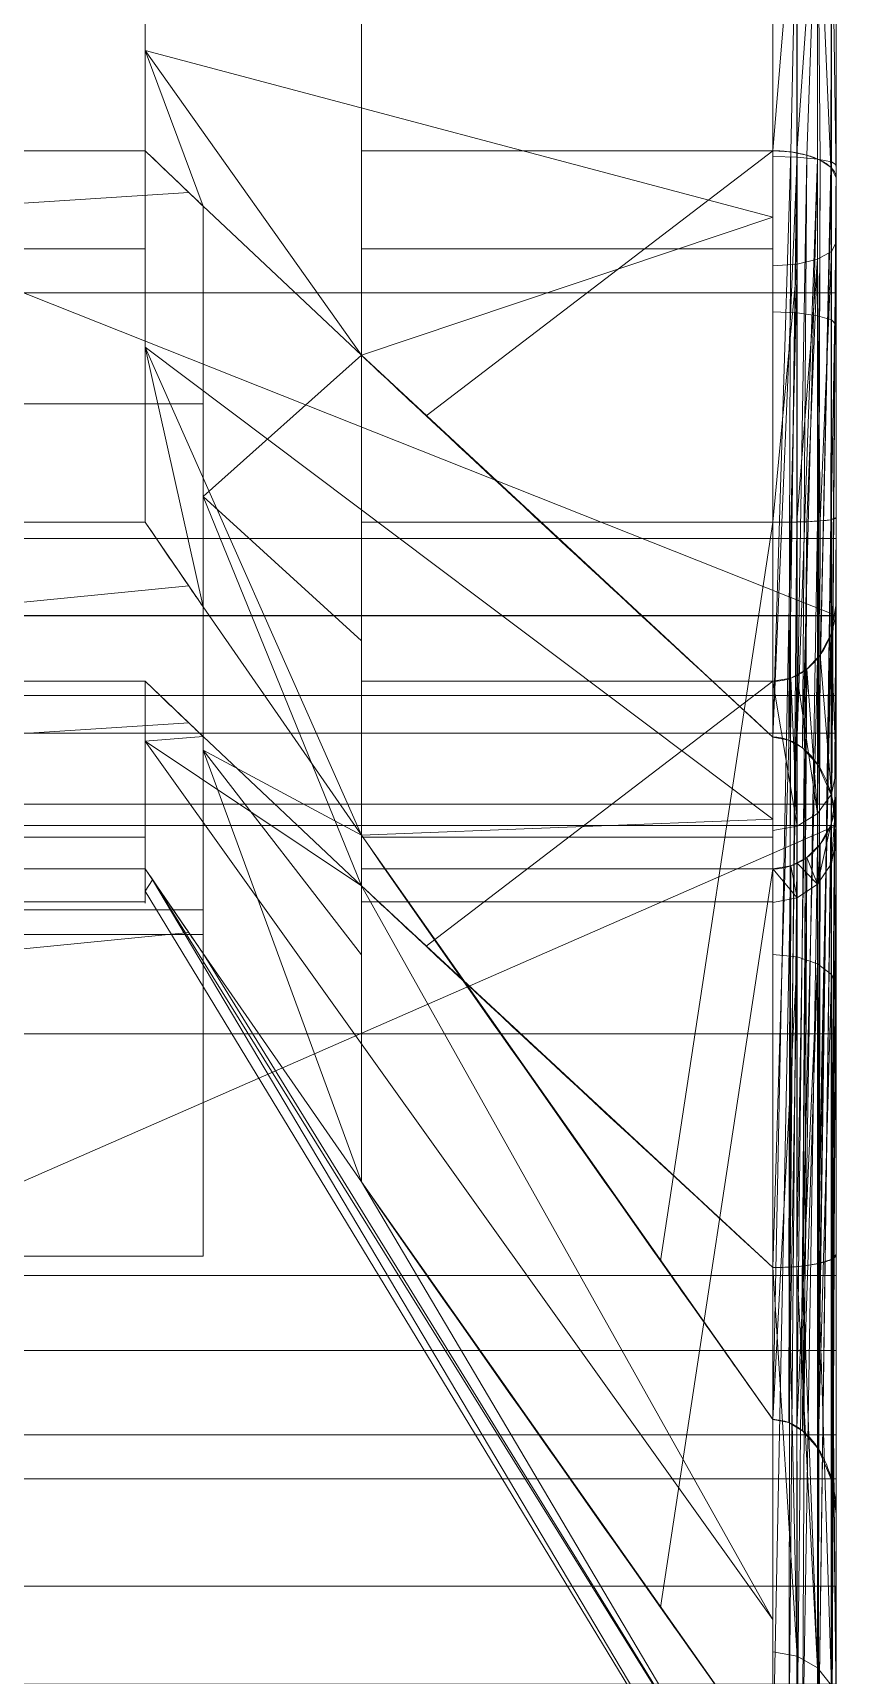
# Model space of a CAD drawing. Header units: millimetres. Extents: x -7.6 to 23.6, y 0 to 40.
# Drawn here: x 22.281 to 23.55, y 5.182 to 7.774 of the extents above; entities that cross this region are included whole.
import ezdxf

# ---------------------------------------------------------------- set-up
doc = ezdxf.new("R2010")
doc.units = ezdxf.units.MM
doc.layers.add('1', color=7, linetype='CONTINUOUS', true_color=0xffffff)

msp = doc.modelspace()

# ---------------------------------------------------------------- linework, layer by layer
at = {"layer": '1', "color": 7, "linetype": 'CONTINUOUS', "lineweight": 13}
for p, q in [((22.4586, 7.5873, -0.4459), (17.35, 7.5873, -0.4459)), ((22.8, 7.5873, -0.4459), (22.8, 7.2647, -0.9397)), ((22.8, 7.5873, -0.4459), (23.45, 7.5873, -0.4459)), ((23.45, 7.5873, -0.4459), (23.45, 6.6622, -1.8619)), ((23.55, 6.5157, -1.9032), (23.55, 7.5442, -0.3291)), ((22.55, 7.1878, -1.0573), (22.55, 7.5001, -0.5793)), ((22.55, 7.1878, -1.0573), (17.35, 7.1878, -1.0573)), ((22.55, 6.3507, -0.5103), (22.55, 7.1878, -1.0573)), ((22.4586, 7.0011, 2.3499), (17.35, 7.0011, 2.3499)), ((22.8, 6.5072, 2.6725), (22.8, 7.0011, 2.3499)), ((22.8, 7.0011, 2.3499), (23.45, 7.0011, 2.3499)), ((23.45, 5.5851, 3.275), (23.45, 7.0011, 2.3499)), ((23.55, 7.0085, 2.2256), (23.55, 5.4343, 3.254)), ((23.55, 6.8744, 0.1085), (23.55, 5.846, -1.4657)), ((22.55, 6.8676, 2.4371), (22.55, 6.3897, 2.7493)), ((22.4586, 6.7501, 0.1011), (17.35, 6.7501, 0.1011)), ((22.8, 6.4275, -0.3928), (22.8, 6.7501, 0.1011)), ((22.8, 6.7501, 0.1011), (23.45, 6.7501, 0.1011)), ((23.45, 5.825, -1.3149), (23.45, 6.7501, 0.1011)), ((22.55, 6.6629, -0.0324), (22.55, 6.3507, -0.5103)), ((23.55, 4.9968, 2.5843), (23.55, 6.5709, 1.5558)), ((22.4586, 6.4541, 1.5127), (17.35, 6.4541, 1.5127)), ((22.8, 6.4541, 1.5127), (22.8, 5.9603, 1.8353)), ((22.8, 6.4541, 1.5127), (23.45, 6.4541, 1.5127)), ((23.45, 6.4541, 1.5127), (23.45, 5.0381, 2.4378)), ((22.55, 6.3897, 2.7493), (17.35, 6.3897, 2.7493)), ((22.55, 6.3897, 2.7493), (22.55, 5.8428, 1.9121)), ((22.55, 6.3507, -0.5103), (17.35, 6.3507, -0.5103)), ((22.55, 5.8428, 1.9121), (22.55, 6.3207, 1.5999)), ((22.55, 5.8428, 1.9121), (17.35, 5.8428, 1.9121))]:
    msp.add_line(p, q, dxfattribs=at)
at = {"layer": '1', "color": 18, "linetype": 'CONTINUOUS', "lineweight": 13}
for p, q in [((20.451, 6.8534, -4.993), (23.55, 6.8534, -4.993)), ((23.55, 6.8534, -4.993), (23.55, 6.6684, -5.9758)), ((20.451, 6.7276, 7.168), (23.55, 6.7276, 7.168)), ((23.55, 6.7276, 7.168), (23.55, 6.5224, 8.1468)), ((20.451, 6.6684, -5.9758), (23.55, 6.6684, -5.9758)), ((20.451, 6.5224, 8.1468), (23.55, 6.5224, 8.1468)), ((20.451, 5.6941, -4.6552), (23.55, 5.6941, -4.6552)), ((23.55, 5.3222, -5.5835), (23.55, 5.6941, -4.6552)), ((20.451, 5.5609, 6.8001), (23.55, 5.5609, 6.8001)), ((23.55, 5.1676, 7.7195), (23.55, 5.5609, 6.8001)), ((20.451, 5.3222, -5.5835), (23.55, 5.3222, -5.5835))]:
    msp.add_line(p, q, dxfattribs=at)
at = {"layer": '1', "color": 7, "linetype": 'CONTINUOUS', "lineweight": 13, "extrusion": (1, 0, 0)}
msp.add_circle((8, 1.1, 23.55), 4, dxfattribs=at)
at = {"layer": '1', "color": 18, "linetype": 'CONTINUOUS', "lineweight": 13, "extrusion": (-1, 0, 0)}
msp.add_circle((-8, 1.1, -23.55), 4, dxfattribs=at)
at = {"layer": '1', "color": 7, "linetype": 'CONTINUOUS', "lineweight": 13, "extrusion": (-1, 0, 0)}
for centre, radius, start, end in [((-8, 1.1, -23.55), 3.35, 220.0153, 296.3), ((-8, 1.1, -23.45), 3.25, 222.0075, 294.3077), ((-8, 1.1, -23.55), 3.35, 40.0153, 116.3), ((-8, 1.1, -23.45), 3.25, 42.0075, 114.3077), ((-8, 1.1, -22.4586), 1.6, 231.3676, 284.9477), ((-8, 1.1, -22.8), 1.6, 231.3676, 284.9477), ((-8, 1.1, -23.45), 1.6, 231.3676, 284.9477), ((-8, 1.1, -22.4586), 1.6, 51.3676, 104.9477), ((-8, 1.1, -22.8), 1.6, 51.3676, 104.9477), ((-8, 1.1, -23.45), 1.6, 51.3676, 104.9477), ((-8, 1.1, -22.4586), 1.6, 321.3676, 14.9477), ((-8, 1.1, -22.8), 1.6, 321.3676, 14.9477), ((-8, 1.1, -23.45), 1.6, 321.3676, 14.9477), ((-8, 1.1, -23.55), 3.35, 310.0153, 26.3), ((-8, 1.1, -23.45), 3.25, 312.0075, 24.3077)]:
    msp.add_arc(centre, radius, start, end, dxfattribs=at)
at = {"layer": '1', "color": 7, "linetype": 'CONTINUOUS', "lineweight": 13, "extrusion": (1, 0, 0)}
for centre, radius, start, end in [((8, 1.1, 23.55), 1.5, 252.3084, 311.3764), ((8, 1.1, 23.55), 1.5, 72.3084, 131.3764), ((8, 1.1, 22.55), 1.7521, 220.2618, 253.423), ((8, 1.1, 22.8), 2.1682, 223.5097, 250.175), ((8, 1.1, 23.55), 1.5, 162.3084, 221.3764), ((8, 1.1, 22.55), 1.7521, 130.2618, 163.423), ((8, 1.1, 22.8), 2.1682, 133.5097, 160.175)]:
    msp.add_arc(centre, radius, start, end, dxfattribs=at)
at = {"layer": '1', "color": 18, "linetype": 'CONTINUOUS', "lineweight": 13, "extrusion": (1, 0, 0)}
for start, end in [(259.34238, 270.66595), (101.84238, 113.16595), (236.84238, 248.16595)]:
    msp.add_arc((8, 1.1, 23.55), 7.2, start, end, dxfattribs=at)
at = {"layer": '1', "color": 18, "linetype": 'CONTINUOUS', "lineweight": 13, "extrusion": (-1, 0, 0)}
for start, end in [(78.15762, 89.33405), (280.65762, 291.83405), (55.65762, 66.83405)]:
    msp.add_arc((-8, 1.1, -23.55), 6.2, start, end, dxfattribs=at)
at = {"layer": '1', "color": 7, "linetype": 'CONTINUOUS', "lineweight": 13, "extrusion": (3.93326e-12, -0.837169, 0.546944)}
msp.add_open_spline([(22.4586, 7.5873, -0.4459), (22.4814, 7.5654, -0.4793), (22.5043, 7.5436, -0.5128), (22.5348, 7.5145, -0.5572), (22.5424, 7.5073, -0.5683), (22.55, 7.5001, -0.5793)], degree=3, knots=[0, 0, 0, 0, 0.751542, 0.751542, 1, 1, 1, 1], dxfattribs=at)
at = {"layer": '1', "color": 7, "linetype": 'CONTINUOUS', "lineweight": 13}
for points, knots in [([(23.55, 7.5442, -0.3291), (23.55, 7.5444, -0.3297), (23.55, 7.5446, -0.3303), (23.55, 7.5455, -0.3328), (23.5499, 7.5461, -0.3346), (23.5491, 7.5517, -0.3501), (23.5463, 7.5566, -0.3638), (23.5374, 7.5653, -0.3874), (23.5318, 7.5691, -0.3977), (23.5188, 7.5755, -0.4148), (23.5117, 7.5782, -0.4219), (23.4961, 7.5826, -0.4334), (23.4875, 7.5843, -0.438), (23.4694, 7.5867, -0.4442), (23.4596, 7.5873, -0.4459), (23.45, 7.5873, -0.4459)], [0, 0, 0, 0, 0.011576, 0.011576, 0.044223, 0.044223, 0.291445, 0.291445, 0.497622, 0.497622, 0.672053, 0.672053, 0.835615, 0.835615, 1, 1, 1, 1]), ([(23.45, 7.0011, 2.3499), (23.4596, 7.0011, 2.3499), (23.4694, 7.0012, 2.3481), (23.4875, 7.0015, 2.3415), (23.4961, 7.0017, 2.3366), (23.5117, 7.0024, 2.3243), (23.5188, 7.0028, 2.3166), (23.5318, 7.0038, 2.2985), (23.5374, 7.0044, 2.2874), (23.5463, 7.006, 2.2624), (23.5491, 7.0069, 2.2479), (23.5499, 7.0081, 2.2315), (23.55, 7.0082, 2.2295), (23.55, 7.0084, 2.2269), (23.55, 7.0084, 2.2263), (23.55, 7.0085, 2.2256)], [0, 0, 0, 0, 0.164385, 0.164385, 0.327947, 0.327947, 0.502378, 0.502378, 0.708555, 0.708555, 0.955777, 0.955777, 0.988424, 0.988424, 1, 1, 1, 1]), ([(23.55, 6.8744, 0.1085), (23.55, 6.8737, 0.1084), (23.55, 6.8731, 0.1084), (23.55, 6.8705, 0.1082), (23.5499, 6.8685, 0.1081), (23.5491, 6.8521, 0.1069), (23.5463, 6.8376, 0.106), (23.5374, 6.8126, 0.1044), (23.5318, 6.8015, 0.1038), (23.5188, 6.7834, 0.1028), (23.5117, 6.7757, 0.1024), (23.4961, 6.7634, 0.1017), (23.4875, 6.7585, 0.1015), (23.4694, 6.7519, 0.1012), (23.4596, 6.7501, 0.1011), (23.45, 6.7501, 0.1011)], [0, 0, 0, 0, 0.011576, 0.011576, 0.044223, 0.044223, 0.291445, 0.291445, 0.497622, 0.497622, 0.672053, 0.672053, 0.835615, 0.835615, 1, 1, 1, 1]), ([(23.45, 6.6622, -1.8619), (23.4585, 6.6622, -1.8619), (23.4671, 6.6605, -1.8624), (23.4828, 6.6545, -1.8641), (23.4902, 6.6502, -1.8654), (23.5065, 6.6375, -1.869), (23.5148, 6.628, -1.8718), (23.5316, 6.6027, -1.879), (23.5387, 6.5855, -1.8839), (23.5477, 6.5516, -1.8934), (23.5498, 6.5346, -1.8981), (23.55, 6.517, -1.9029), (23.55, 6.5164, -1.9031), (23.55, 6.5157, -1.9032)], [0, 0, 0, 0, 0.127662, 0.127662, 0.253991, 0.253991, 0.443168, 0.443168, 0.725868, 0.725868, 0.989928, 0.989928, 1, 1, 1, 1]), ([(23.55, 6.5709, 1.5558), (23.55, 6.5703, 1.5556), (23.55, 6.5697, 1.5554), (23.55, 6.5672, 1.5545), (23.5499, 6.5654, 1.5539), (23.5491, 6.5499, 1.5483), (23.5463, 6.5362, 1.5434), (23.5374, 6.5126, 1.5347), (23.5318, 6.5023, 1.5309), (23.5188, 6.4852, 1.5245), (23.5117, 6.4781, 1.5218), (23.4961, 6.4666, 1.5174), (23.4875, 6.462, 1.5157), (23.4694, 6.4558, 1.5133), (23.4596, 6.4541, 1.5127), (23.45, 6.4541, 1.5127)], [0, 0, 0, 0, 0.011576, 0.011576, 0.044223, 0.044223, 0.291445, 0.291445, 0.497622, 0.497622, 0.672053, 0.672053, 0.835615, 0.835615, 1, 1, 1, 1]), ([(23.45, 5.825, -1.3149), (23.4585, 5.825, -1.3149), (23.4671, 5.8252, -1.3167), (23.4828, 5.826, -1.3228), (23.4902, 5.8266, -1.3273), (23.5065, 5.8284, -1.3404), (23.5148, 5.8297, -1.3502), (23.5316, 5.8332, -1.3763), (23.5387, 5.8357, -1.394), (23.5477, 5.8406, -1.4288), (23.5498, 5.8431, -1.4463), (23.55, 5.8458, -1.4644), (23.55, 5.8459, -1.465), (23.55, 5.846, -1.4657)], [0, 0, 0, 0, 0.127662, 0.127662, 0.253991, 0.253991, 0.443168, 0.443168, 0.725868, 0.725868, 0.989928, 0.989928, 1, 1, 1, 1]), ([(23.45, 5.5851, 3.275), (23.4585, 5.5851, 3.275), (23.4671, 5.5833, 3.2748), (23.4828, 5.5772, 3.274), (23.4902, 5.5727, 3.2734), (23.5065, 5.5596, 3.2716), (23.5148, 5.5498, 3.2703), (23.5316, 5.5237, 3.2668), (23.5387, 5.506, 3.2643), (23.5477, 5.4712, 3.2594), (23.5498, 5.4537, 3.2569), (23.55, 5.4356, 3.2542), (23.55, 5.435, 3.2541), (23.55, 5.4343, 3.254)], [0, 0, 0, 0, 0.127662, 0.127662, 0.253991, 0.253991, 0.443168, 0.443168, 0.725868, 0.725868, 0.989928, 0.989928, 1, 1, 1, 1])]:
    msp.add_open_spline(points, degree=3, knots=knots, dxfattribs=at)
at = {"layer": '1', "color": 7, "linetype": 'CONTINUOUS', "lineweight": 13, "extrusion": (-2.95504e-14, -0.837169, 0.546944)}
msp.add_open_spline([(23.45, 6.6622, -1.8619), (23.2668, 6.8309, -1.6036), (23.084, 6.9998, -1.345), (22.8682, 7.2009, -1.0372), (22.8341, 7.2328, -0.9885), (22.8, 7.2647, -0.9397)], degree=3, knots=[0, 0, 0, 0, 0.841696, 0.841696, 1, 1, 1, 1], dxfattribs=at)
at = {"layer": '1', "color": 7, "linetype": 'CONTINUOUS', "lineweight": 13, "extrusion": (-4.01984e-12, 0.546944, 0.837169)}
msp.add_open_spline([(22.55, 6.8676, 2.4371), (22.5424, 6.8787, 2.4298), (22.5348, 6.8897, 2.4226), (22.5043, 6.9342, 2.3936), (22.4814, 6.9676, 2.3717), (22.4586, 7.0011, 2.3499)], degree=3, knots=[0, 0, 0, 0, 0.248544, 0.248544, 1, 1, 1, 1], dxfattribs=at)
at = {"layer": '1', "color": 7, "linetype": 'CONTINUOUS', "lineweight": 13, "extrusion": (5.27316e-12, -0.837169, 0.546944)}
msp.add_open_spline([(22.55, 6.6629, -0.0324), (22.5424, 6.6702, -0.0213), (22.5348, 6.6774, -0.0103), (22.5043, 6.7064, 0.0342), (22.4814, 6.7283, 0.0676), (22.4586, 6.7501, 0.1011)], degree=3, knots=[0, 0, 0, 0, 0.248458, 0.248458, 1, 1, 1, 1], dxfattribs=at)
at = {"layer": '1', "color": 7, "linetype": 'CONTINUOUS', "lineweight": 13, "extrusion": (3.467e-13, 0.546944, 0.837169)}
msp.add_open_spline([(22.8, 6.5072, 2.6725), (22.9567, 6.2828, 2.8191), (23.1145, 6.059, 2.9654), (23.3317, 5.7519, 3.166), (23.3909, 5.6685, 3.2205), (23.45, 5.5851, 3.275)], degree=3, knots=[0, 0, 0, 0, 0.728238, 0.728238, 1, 1, 1, 1], dxfattribs=at)
at = {"layer": '1', "color": 7, "linetype": 'CONTINUOUS', "lineweight": 13, "extrusion": (1.2535e-12, 0.546944, 0.837169)}
msp.add_open_spline([(22.4586, 6.4541, 1.5127), (22.4814, 6.4207, 1.5346), (22.5043, 6.3872, 1.5564), (22.5348, 6.3428, 1.5855), (22.5424, 6.3317, 1.5927), (22.55, 6.3207, 1.5999)], degree=3, knots=[0, 0, 0, 0, 0.751456, 0.751456, 1, 1, 1, 1], dxfattribs=at)
at = {"layer": '1', "color": 7, "linetype": 'CONTINUOUS', "lineweight": 13, "extrusion": (-2.95504e-13, -0.837169, 0.546944)}
msp.add_open_spline([(22.8, 6.4275, -0.3928), (22.8341, 6.3956, -0.4415), (22.8682, 6.3638, -0.4903), (23.084, 6.1627, -0.7981), (23.2668, 5.9938, -1.0566), (23.45, 5.825, -1.3149)], degree=3, knots=[0, 0, 0, 0, 0.158304, 0.158304, 1, 1, 1, 1], dxfattribs=at)
at = {"layer": '1', "color": 7, "linetype": 'CONTINUOUS', "lineweight": 13, "extrusion": (-3.467e-13, 0.546944, 0.837169)}
msp.add_open_spline([(23.45, 5.0381, 2.4378), (23.3909, 5.1215, 2.3833), (23.3317, 5.205, 2.3288), (23.1145, 5.5121, 2.1282), (22.9567, 5.7359, 1.9819), (22.8, 5.9603, 1.8353)], degree=3, knots=[0, 0, 0, 0, 0.271762, 0.271762, 1, 1, 1, 1], dxfattribs=at)
at = {"layer": '1', "color": 18, "linetype": 'CONTINUOUS', "lineweight": 13}
for points in [[(23.55, 8.6366, 5.049), (23.55, 13.1192, 4.5976), (23.55, 2.85, 6.1317)], [(23.55, 12.3328, 5.5347), (23.55, 11.3911, 6.2904), (23.55, 2.85, 6.1317), (23.55, 13.1192, 4.5976)], [(23.55, 11.3911, 6.2904), (23.55, 10.3059, 6.8552), (23.55, 9.1466, 7.193), (23.55, 4.5024, 6.2192)], [(23.55, 4.5024, 6.2192), (23.55, 2.85, 6.1317), (23.55, 11.3911, 6.2904)], [(23.55, 7.9279, 7.2996), (23.55, 6.7276, 7.168), (23.55, 4.5024, 6.2192), (23.55, 9.1466, 7.193)], [(22.05, 8.6366, 5.049), (23.55, 8.6366, 5.049), (23.55, 6.9754, 4.9665), (22.05, 6.9754, 4.9665)], [(23.55, 2.85, 6.1317), (23.55, 3.5653, 5.4328), (23.55, 8.6366, 5.049)], [(23.55, 6.9754, 4.9665), (23.55, 8.6366, 5.049), (23.55, 3.5653, 5.4328)], [(22.05, 6.5563, -2.6304), (23.55, 6.5563, -2.6304), (23.55, 8.1984, -2.8951), (22.05, 8.1984, -2.8951)], [(23.55, 2.8808, -2.3976), (23.55, 8.1984, -2.8951), (23.55, 6.5563, -2.6304)], [(23.55, 5.6941, -4.6552), (23.55, 6.8534, -4.993), (23.55, 8.1984, -2.8951), (23.55, 4.6089, -4.0904)], [(23.55, 3.6672, -3.3347), (23.55, 4.6089, -4.0904), (23.55, 8.1984, -2.8951), (23.55, 2.8808, -2.3976)], [(23.55, 8.0721, -5.0996), (23.55, 8.1984, -2.8951), (23.55, 6.8534, -4.993)], [(23.55, 6.8541, -6.0082), (20.45, 6.8541, -6.0082), (20.45, 8.0837, -6.0995), (20.451, 8.0837, -6.0995)], [(20.451, 8.0837, -6.0995), (23.55, 8.0837, -6.0995), (23.55, 6.8541, -6.0082)], [(23.55, 6.8534, -4.993), (23.55, 6.6684, -5.9758), (23.55, 8.0837, -6.0995), (23.55, 8.0721, -5.0996)], [(20.451, 6.7276, 7.168), (23.55, 6.7276, 7.168), (23.55, 7.9279, 7.2996), (20.451, 7.9279, 7.2996)], [(22.05, 6.9754, 4.9665), (23.55, 6.9754, 4.9665), (23.55, 5.4913, 4.2155), (22.05, 5.4913, 4.2155)], [(23.55, 5.4913, 4.2155), (23.55, 6.9754, 4.9665), (23.55, 3.5653, 5.4328)], [(20.45, 6.8541, -6.0082), (23.55, 6.8541, -6.0082), (23.55, 6.6684, -5.9758), (20.451, 6.6684, -5.9758)], [(20.451, 6.6684, -5.9758), (23.55, 6.6684, -5.9758), (23.55, 6.8534, -4.993), (20.451, 6.8534, -4.993)], [(20.451, 6.8534, -4.993), (23.55, 6.8534, -4.993), (23.55, 5.6941, -4.6552), (20.451, 5.6941, -4.6552)], [(20.451, 6.5224, 8.1468), (23.55, 6.5224, 8.1468), (23.55, 6.7276, 7.168), (20.451, 6.7276, 7.168)], [(23.55, 6.7276, 7.168), (23.55, 6.5224, 8.1468), (23.55, 5.1676, 7.7195), (23.55, 5.5609, 6.8001)], [(23.55, 5.5609, 6.8001), (23.55, 4.5024, 6.2192), (23.55, 6.7276, 7.168)], [(22.05, 5.1638, -1.7206), (23.55, 5.1638, -1.7206), (23.55, 6.5563, -2.6304), (22.05, 6.5563, -2.6304)], [(23.55, 1.932, -0.1724), (23.55, 6.5563, -2.6304), (23.55, 5.1638, -1.7206)], [(23.55, 6.5563, -2.6304), (23.55, 1.932, -0.1724), (23.55, 2.2999, -1.3391), (23.55, 2.8808, -2.3976)], [(23.55, 6.5224, 8.1468), (20.451, 6.5224, 8.1468), (20.45, 5.1676, 7.7195), (20.451, 5.1676, 7.7195)], [(20.451, 5.1676, 7.7195), (23.55, 5.1676, 7.7195), (23.55, 6.5224, 8.1468)], [(20.451, 5.6941, -4.6552), (23.55, 5.6941, -4.6552), (23.55, 5.3222, -5.5835), (20.451, 5.3222, -5.5835)], [(23.55, 4.6089, -4.0904), (23.55, 4.062, -4.9276), (23.55, 5.3222, -5.5835), (23.55, 5.6941, -4.6552)], [(20.451, 5.5609, 6.8001), (23.55, 5.5609, 6.8001), (23.55, 5.1676, 7.7195), (20.451, 5.1676, 7.7195)], [(20.451, 4.5024, 6.2192), (23.55, 4.5024, 6.2192), (23.55, 5.5609, 6.8001), (20.451, 5.5609, 6.8001)], [(22.05, 5.4913, 4.2155), (23.55, 5.4913, 4.2155), (23.55, 4.441, 2.9258), (22.05, 4.441, 2.9258)], [(23.55, 3.5653, 5.4328), (23.55, 2.8096, 4.4911), (23.55, 4.441, 2.9258), (23.55, 5.4913, 4.2155)], [(23.55, 4.062, -4.9276), (20.45, 5.3222, -5.5835), (20.451, 5.3222, -5.5835)], [(23.55, 4.062, -4.9276), (20.451, 4.062, -4.9276), (20.45, 4.062, -4.9276), (20.45, 5.3222, -5.5835)], [(20.451, 5.3222, -5.5835), (23.55, 5.3222, -5.5835), (23.55, 4.062, -4.9276)]]:
    msp.add_3dface(points, dxfattribs=at)
at = {"layer": '1', "color": 7, "linetype": 'CONTINUOUS', "lineweight": 13}
for points in [[(23.55, 6.8744, 0.1085), (23.55, 7.5442, -0.3291), (23.55, 9.4291, 0.6442), (23.55, 9.4991, 1.1523)], [(23.55, 9.4991, 1.1523), (23.55, 9.3938, 1.6543), (23.55, 6.8744, 0.1085)], [(23.55, 9.4291, 0.6442), (23.55, 7.5442, -0.3291), (23.55, 8.0523, -0.3991)], [(23.55, 9.3938, 1.6543), (23.55, 9.1256, 2.0915), (23.55, 7.0085, 2.2256), (23.55, 6.8744, 0.1085)], [(22.8, 9.1859, 2.9152), (22.8, 8.9989, -0.1499), (22.8, 6.7501, 0.1011), (22.8, 6.504, 0.5325)], [(22.8, 8.4127, 2.6459), (22.8, 9.1859, 2.9152), (22.8, 6.4541, 1.5127)], [(22.8, 6.504, 0.5325), (22.8, 6.4021, 1.0187), (22.8, 6.4541, 1.5127), (22.8, 9.1859, 2.9152)], [(23.55, 9.1256, 2.0915), (23.55, 8.4558, 2.5291), (23.55, 7.9477, 2.5991), (23.55, 7.4457, 2.4938)], [(23.55, 7.4457, 2.4938), (23.55, 7.0085, 2.2256), (23.55, 9.1256, 2.0915)], [(23.55, 7.3634, -2.849), (22.05, 7.3634, -2.849), (22.05, 9.0246, -2.7665), (23.55, 9.0246, -2.7665)], [(23.55, 8.6875, -2.1787), (23.55, 7.5785, -2.2234), (23.55, 7.3634, -2.849), (23.55, 9.0246, -2.7665)], [(22.8, 6.7501, 0.1011), (22.8, 8.9989, -0.1499), (22.8, 8.5675, -0.396), (22.8, 8.0813, -0.4979)], [(22.4586, 8.4099, -0.4466), (22.4586, 7.7454, -0.4796), (23.45, 7.4828, -2.1086), (23.45, 8.8325, -2.0416)], [(23.5424, 8.6796, -2.1412), (23.5424, 7.5702, -2.1837), (23.55, 7.5652, -2.2217), (23.55, 8.6875, -2.1787)], [(23.45, 8.667, -2.0808), (23.45, 7.5782, -2.1225), (23.4883, 7.5772, -2.1301), (23.4883, 8.6685, -2.0883)], [(23.4883, 8.6685, -2.0883), (23.4883, 7.5772, -2.1301), (23.5207, 7.5744, -2.1515), (23.5207, 8.673, -2.1095)], [(23.5207, 8.673, -2.1095), (23.5207, 7.5744, -2.1515), (23.5424, 7.5702, -2.1837), (23.5424, 8.6796, -2.1412)], [(23.4883, 7.3315, 4.2883), (23.4883, 8.4228, 4.3301), (23.5207, 8.4256, 4.3515), (23.5207, 7.327, 4.3095)], [(23.5207, 7.327, 4.3095), (23.5207, 8.4256, 4.3515), (23.5424, 8.4298, 4.3837), (23.5424, 7.3204, 4.3412)], [(23.5424, 7.3204, 4.3412), (23.5424, 8.4298, 4.3837), (23.55, 8.4348, 4.4217), (23.55, 7.3125, 4.3787)], [(22.8, 7.4325, 2.596), (22.8, 7.9187, 2.6979), (22.8, 8.4127, 2.6459), (22.8, 6.4541, 1.5127)], [(23.45, 7.333, 4.2808), (23.45, 8.4218, 4.3225), (23.4883, 8.4228, 4.3301), (23.4883, 7.3315, 4.2883)], [(23.55, 7.3125, 4.3787), (23.55, 8.4215, 4.4234), (23.55, 7.8016, 5.0951)], [(17.35, 7.5873, -0.4459), (22.4586, 7.5873, -0.4459), (22.4586, 8.0813, -0.4979), (17.35, 8.0813, -0.4979)], [(22.8, 8.0813, -0.4979), (22.8, 7.5873, -0.4459), (22.8, 6.7501, 0.1011)], [(23.45, 7.5873, -0.4459), (22.8, 7.5873, -0.4459), (22.8, 8.0813, -0.4979), (23.45, 8.0813, -0.4979)], [(23.45, 7.5873, -0.4459), (23.45, 8.0525, -0.4991), (23.4883, 8.0522, -0.4915)], [(23.4883, 8.0522, -0.4915), (23.4785, 7.5855, -0.4411), (23.45, 7.5873, -0.4459)], [(23.4883, 8.0522, -0.4915), (23.4879, 7.5836, -0.4361), (23.4785, 7.5855, -0.4411)], [(23.4879, 7.5836, -0.4361), (23.4883, 8.0522, -0.4915), (23.5207, 8.0515, -0.4699)], [(23.5207, 8.0515, -0.4699), (23.5036, 7.5804, -0.4279), (23.4879, 7.5836, -0.4361)], [(23.5207, 8.0515, -0.4699), (23.5248, 7.5726, -0.4069), (23.5036, 7.5804, -0.4279)], [(23.5415, 7.5613, -0.3766), (23.5207, 8.0515, -0.4699), (23.5424, 8.0505, -0.4374)], [(23.5415, 7.5613, -0.3766), (23.5248, 7.5726, -0.4069), (23.5207, 8.0515, -0.4699)], [(23.5424, 8.0505, -0.4374), (23.542, 7.5604, -0.374), (23.5415, 7.5613, -0.3766)], [(23.55, 7.5448, -0.331), (23.542, 7.5604, -0.374), (23.5424, 8.0505, -0.4374)], [(23.55, 7.5448, -0.331), (23.5424, 8.0505, -0.4374), (23.55, 8.0492, -0.3992)], [(23.55, 8.0492, -0.3992), (23.55, 7.5442, -0.3291), (23.55, 7.5448, -0.331)], [(23.4883, 7.4085, 2.5785), (23.4883, 7.9478, 2.6915), (23.45, 7.9475, 2.6991), (23.45, 7.4057, 2.5855)], [(23.5207, 7.4166, 2.5583), (23.5207, 7.9485, 2.6699), (23.4883, 7.9478, 2.6915), (23.4883, 7.4085, 2.5785)], [(23.5424, 7.4286, 2.5282), (23.5424, 7.9495, 2.6374), (23.5207, 7.9485, 2.6699), (23.5207, 7.4166, 2.5583)], [(23.55, 7.4428, 2.4927), (23.55, 7.9508, 2.5992), (23.5424, 7.9495, 2.6374), (23.5424, 7.4286, 2.5282)], [(17.35, 7.9187, 2.6979), (22.4586, 7.9187, 2.6979), (22.4586, 7.4325, 2.596), (17.35, 7.4325, 2.596)], [(22.4586, 7.2775, 2.5276), (22.4586, 7.9207, 2.698), (23.45, 7.8388, 4.346), (23.45, 6.5325, 3.9998)], [(23.45, 7.9187, 2.6979), (22.8, 7.9187, 2.6979), (22.8, 7.4325, 2.596), (23.45, 7.4325, 2.596)], [(23.55, 7.8016, 5.0951), (22.05, 7.8016, 5.0951), (22.05, 6.1938, 4.669), (23.55, 6.1938, 4.669)], [(23.55, 7.8016, 5.0951), (23.55, 6.1938, 4.669), (23.55, 6.279, 3.9741), (23.55, 7.3125, 4.3787)], [(23.45, 7.4828, -2.1086), (22.4586, 7.7454, -0.4796), (22.8, 7.2647, -0.9397)], [(22.4586, 7.7454, -0.4796), (22.4586, 7.5873, -0.4459), (22.55, 7.5001, -0.5793)], [(22.55, 7.5001, -0.5793), (22.8, 7.2647, -0.9397), (22.4586, 7.7454, -0.4796)], [(22.5272, 7.5218, -0.5462), (22.4586, 7.5873, -0.4459), (17.35, 7.5873, -0.4459), (17.35, 7.1878, -1.0573)], [(22.8, 6.7501, 0.1011), (22.8, 7.5873, -0.4459), (22.8, 7.2647, -0.9397), (22.8, 6.8141, -0.7152)], [(22.9023, 7.1691, -1.086), (22.8, 7.2647, -0.9397), (22.8, 7.5873, -0.4459), (23.45, 7.5873, -0.4459)], [(23.45, 7.5873, -0.4459), (23.45, 6.6622, -1.8619), (22.9023, 7.1691, -1.086)], [(23.45, 6.6622, -1.8619), (23.45, 7.5873, -0.4459), (23.4785, 7.5855, -0.4411)], [(23.4785, 7.5855, -0.4411), (23.475, 6.6575, -1.8632), (23.45, 6.6622, -1.8619)], [(23.4883, 7.5772, -2.1301), (23.45, 7.5782, -2.1225), (23.45, 6.6622, -1.8619)], [(23.45, 6.6622, -1.8619), (23.475, 6.6575, -1.8632), (23.4883, 7.5772, -2.1301)], [(23.4785, 7.5855, -0.4411), (23.4879, 7.5836, -0.4361), (23.475, 6.6575, -1.8632)], [(23.4879, 7.5836, -0.4361), (23.488, 6.6501, -1.8654), (23.475, 6.6575, -1.8632)], [(23.475, 6.6575, -1.8632), (23.488, 6.6501, -1.8654), (23.4883, 7.5772, -2.1301)], [(23.488, 6.6501, -1.8654), (23.4879, 7.5836, -0.4361), (23.5036, 7.5804, -0.4279)], [(23.5036, 7.5804, -0.4279), (23.4967, 6.6451, -1.8668), (23.488, 6.6501, -1.8654)], [(23.5207, 7.5744, -2.1515), (23.4883, 7.5772, -2.1301), (23.488, 6.6501, -1.8654)], [(23.488, 6.6501, -1.8654), (23.4967, 6.6451, -1.8668), (23.5207, 7.5744, -2.1515)], [(23.5036, 7.5804, -0.4279), (23.5203, 7.5742, -0.4114), (23.4967, 6.6451, -1.8668)], [(23.4967, 6.6451, -1.8668), (23.5215, 6.6178, -1.8747), (23.5207, 7.5744, -2.1515)], [(23.5203, 7.5742, -0.4114), (23.5206, 6.6188, -1.8744), (23.4967, 6.6451, -1.8668)], [(23.5206, 6.6188, -1.8744), (23.5203, 7.5742, -0.4114), (23.5248, 7.5726, -0.4069)], [(23.5248, 7.5726, -0.4069), (23.5215, 6.6178, -1.8747), (23.5206, 6.6188, -1.8744)], [(23.5424, 7.5702, -2.1837), (23.5207, 7.5744, -2.1515), (23.5215, 6.6178, -1.8747)], [(23.5248, 7.5726, -0.4069), (23.5415, 7.5613, -0.3766), (23.5215, 6.6178, -1.8747)], [(23.5215, 6.6178, -1.8747), (23.542, 6.5712, -1.8879), (23.5424, 7.5702, -2.1837)], [(23.55, 7.5652, -2.2217), (23.5424, 7.5702, -2.1837), (23.542, 6.5712, -1.8879)], [(23.55, 5.8122, -2.2487), (23.55, 7.3634, -2.849), (23.55, 7.5785, -2.2234), (23.55, 6.5157, -1.9032)], [(23.5415, 7.5613, -0.3766), (23.542, 7.5604, -0.374), (23.5215, 6.6178, -1.8747)], [(23.542, 7.5604, -0.374), (23.542, 6.5711, -1.8879), (23.5215, 6.6178, -1.8747)], [(23.542, 6.5712, -1.8879), (23.5433, 6.568, -1.8888), (23.55, 7.5652, -2.2217)], [(23.542, 6.5711, -1.8879), (23.542, 7.5604, -0.374), (23.55, 7.5448, -0.331)], [(23.55, 7.5448, -0.331), (23.5433, 6.568, -1.8888), (23.542, 6.5711, -1.8879)], [(23.55, 7.5652, -2.2217), (23.5433, 6.568, -1.8888), (23.55, 6.5176, -1.9027)], [(23.55, 7.5448, -0.331), (23.55, 7.5442, -0.3291), (23.5433, 6.568, -1.8888)], [(23.55, 6.5176, -1.9027), (23.5433, 6.568, -1.8888), (23.55, 7.5442, -0.3291)], [(23.55, 6.5176, -1.9027), (23.55, 6.5157, -1.9032), (23.55, 7.5652, -2.2217)], [(23.55, 6.5157, -1.9032), (23.55, 7.5442, -0.3291), (23.55, 6.8744, 0.1085), (23.55, 5.846, -1.4657)], [(23.55, 7.5442, -0.3291), (23.55, 6.5157, -1.9032), (23.55, 6.5176, -1.9027)], [(17.35, 7.1878, -1.0573), (22.55, 7.1878, -1.0573), (22.55, 7.5001, -0.5793), (22.5272, 7.5218, -0.5462)], [(22.8, 7.2647, -0.9397), (22.55, 7.5001, -0.5793), (22.55, 7.0417, -0.3668)], [(22.55, 7.0417, -0.3668), (22.55, 7.5001, -0.5793), (22.55, 7.1878, -1.0573)], [(22.8, 7.2647, -0.9397), (23.45, 6.6622, -1.8619), (23.45, 7.4828, -2.1086)], [(23.55, 7.4428, 2.4927), (23.5424, 7.4286, 2.5282), (23.542, 7.0053, 2.2732)], [(23.542, 7.0053, 2.2732), (23.55, 7.0084, 2.2276), (23.55, 7.4428, 2.4927)], [(23.55, 7.0084, 2.2276), (23.55, 7.0085, 2.2256), (23.55, 7.4428, 2.4927)], [(17.35, 7.4325, 2.596), (22.4586, 7.4325, 2.596), (22.4586, 7.0011, 2.3499), (17.35, 7.0011, 2.3499)], [(22.8, 6.4541, 1.5127), (22.8, 7.0011, 2.3499), (22.8, 7.4325, 2.596)], [(23.45, 7.4325, 2.596), (22.8, 7.4325, 2.596), (22.8, 7.0011, 2.3499), (23.45, 7.0011, 2.3499)], [(23.5207, 7.4166, 2.5583), (23.4883, 7.4085, 2.5785), (23.4879, 7.0016, 2.3395)], [(23.4879, 7.0016, 2.3395), (23.5036, 7.002, 2.3306), (23.5207, 7.4166, 2.5583)], [(23.5036, 7.002, 2.3306), (23.5248, 7.0032, 2.3083), (23.5207, 7.4166, 2.5583)], [(23.5424, 7.4286, 2.5282), (23.5207, 7.4166, 2.5583), (23.5248, 7.0032, 2.3083)], [(23.5248, 7.0032, 2.3083), (23.5415, 7.0051, 2.276), (23.5424, 7.4286, 2.5282)], [(23.5415, 7.0051, 2.276), (23.542, 7.0053, 2.2732), (23.5424, 7.4286, 2.5282)], [(23.4883, 7.4085, 2.5785), (23.45, 7.4057, 2.5855), (23.45, 7.0011, 2.3499)], [(23.45, 7.0011, 2.3499), (23.4785, 7.0013, 2.3448), (23.4883, 7.4085, 2.5785)], [(23.4785, 7.0013, 2.3448), (23.4879, 7.0016, 2.3395), (23.4883, 7.4085, 2.5785)], [(23.55, 5.8122, -2.2487), (22.05, 5.8122, -2.2487), (22.05, 7.3634, -2.849), (23.55, 7.3634, -2.849)], [(23.45, 6.3192, 3.8816), (23.45, 7.333, 4.2808), (23.4883, 7.3315, 4.2883), (23.4883, 6.3153, 3.8881)], [(23.4883, 6.3153, 3.8881), (23.4883, 7.3315, 4.2883), (23.5207, 7.327, 4.3095), (23.5207, 6.3041, 3.9067)], [(23.5207, 6.3041, 3.9067), (23.5207, 7.327, 4.3095), (23.5424, 7.3204, 4.3412), (23.5424, 6.2873, 3.9345)], [(23.5424, 6.2873, 3.9345), (23.5424, 7.3204, 4.3412), (23.55, 7.3125, 4.3787), (23.55, 6.2675, 3.9672)], [(22.4586, 7.2775, 2.5276), (22.8, 6.5072, 2.6725), (22.55, 6.8676, 2.4371)], [(22.8, 6.5072, 2.6725), (22.4586, 7.2775, 2.5276), (23.45, 6.5325, 3.9998)], [(22.55, 6.8676, 2.4371), (22.4586, 7.0011, 2.3499), (22.4586, 7.2775, 2.5276)], [(22.55, 7.0417, -0.3668), (22.8, 6.8141, -0.7152), (22.8, 7.2647, -0.9397)], [(17.35, 6.3507, -0.5103), (22.55, 6.3507, -0.5103), (22.55, 7.1878, -1.0573), (17.35, 7.1878, -1.0573)], [(22.55, 7.1878, -1.0573), (22.55, 6.3507, -0.5103), (22.55, 6.6629, -0.0324), (22.55, 7.0417, -0.3668)], [(22.8, 6.4275, -0.3928), (22.8, 6.8141, -0.7152), (22.55, 7.0417, -0.3668)], [(22.55, 7.0417, -0.3668), (22.55, 6.6629, -0.0324), (22.8, 6.4275, -0.3928)], [(17.35, 6.3897, 2.7493), (17.35, 7.0011, 2.3499), (22.4586, 7.0011, 2.3499), (22.5272, 6.9008, 2.4154)], [(22.8, 6.1848, 2.2859), (22.8, 6.5072, 2.6725), (22.8, 7.0011, 2.3499), (22.8, 6.4541, 1.5127)], [(23.45, 7.0011, 2.3499), (22.8, 7.0011, 2.3499), (22.8, 6.5072, 2.6725), (23.2727, 5.8354, 3.1115)], [(23.2727, 5.8354, 3.1115), (23.45, 5.5851, 3.275), (23.45, 7.0011, 2.3499)], [(23.4785, 7.0013, 2.3448), (23.45, 7.0011, 2.3499), (23.45, 5.5851, 3.275)], [(23.45, 5.5851, 3.275), (23.475, 5.5802, 3.2744), (23.4785, 7.0013, 2.3448)], [(23.475, 5.5802, 3.2744), (23.4879, 7.0016, 2.3395), (23.4785, 7.0013, 2.3448)], [(23.475, 5.5802, 3.2744), (23.488, 5.5725, 3.2733), (23.4879, 7.0016, 2.3395)], [(23.5036, 7.002, 2.3306), (23.4879, 7.0016, 2.3395), (23.488, 5.5725, 3.2733)], [(23.488, 5.5725, 3.2733), (23.4967, 5.5674, 3.2727), (23.5036, 7.002, 2.3306)], [(23.4967, 5.5674, 3.2727), (23.5203, 7.003, 2.3131), (23.5036, 7.002, 2.3306)], [(23.4967, 5.5674, 3.2727), (23.5206, 5.5404, 3.269), (23.5203, 7.003, 2.3131)], [(23.5248, 7.0032, 2.3083), (23.5203, 7.003, 2.3131), (23.5206, 5.5404, 3.269)], [(23.5206, 5.5404, 3.269), (23.5415, 7.0051, 2.276), (23.5248, 7.0032, 2.3083)], [(23.5415, 7.0051, 2.276), (23.5206, 5.5404, 3.269), (23.5215, 5.5393, 3.2689)], [(23.5215, 5.5393, 3.2689), (23.542, 7.0053, 2.2732), (23.5415, 7.0051, 2.276)], [(23.5215, 5.5393, 3.2689), (23.542, 5.4912, 3.2622), (23.542, 7.0053, 2.2732)], [(23.55, 7.0085, 2.2256), (23.55, 7.0084, 2.2276), (23.542, 5.4912, 3.2622)], [(23.542, 5.4912, 3.2622), (23.5433, 5.488, 3.2618), (23.55, 7.0085, 2.2256)], [(23.55, 7.0084, 2.2276), (23.542, 7.0053, 2.2732), (23.542, 5.4912, 3.2622)], [(23.55, 7.0085, 2.2256), (23.5433, 5.488, 3.2618), (23.55, 5.4363, 3.2543)], [(23.55, 7.0085, 2.2256), (23.55, 6.5709, 1.5558), (23.55, 6.5009, 1.0477), (23.55, 6.6062, 0.5457)], [(23.55, 7.0085, 2.2256), (23.55, 5.4343, 3.254), (23.55, 4.9968, 2.5843), (23.55, 6.5709, 1.5558)], [(23.55, 6.6062, 0.5457), (23.55, 6.8744, 0.1085), (23.55, 7.0085, 2.2256)], [(23.55, 5.4363, 3.2543), (23.55, 5.4343, 3.254), (23.55, 7.0085, 2.2256)], [(22.5272, 6.9008, 2.4154), (22.55, 6.8676, 2.4371), (22.55, 6.3897, 2.7493), (17.35, 6.3897, 2.7493)], [(23.55, 6.8744, 0.1085), (23.55, 6.8724, 0.1084), (23.542, 5.8378, -1.4088)], [(23.542, 5.8378, -1.4088), (23.5433, 5.8382, -1.412), (23.55, 6.8744, 0.1085)], [(23.542, 6.8268, 0.1053), (23.55, 6.8724, 0.1084), (23.55, 6.6073, 0.5428)], [(23.55, 6.8724, 0.1084), (23.542, 6.8268, 0.1053), (23.542, 5.8378, -1.4088)], [(23.55, 6.8744, 0.1085), (23.5433, 5.8382, -1.412), (23.55, 5.8457, -1.4637)], [(23.55, 6.8724, 0.1084), (23.55, 6.8744, 0.1085), (23.55, 6.6073, 0.5428)], [(23.55, 5.8457, -1.4637), (23.55, 5.846, -1.4657), (23.55, 6.8744, 0.1085)], [(22.55, 6.3897, 2.7493), (22.55, 6.8676, 2.4371), (22.55, 6.5332, 2.0583)], [(22.55, 6.6414, 2.2064), (22.55, 6.8676, 2.4371), (22.8, 6.5072, 2.6725)], [(23.5206, 5.831, -1.3596), (23.5415, 6.824, 0.1051), (23.5248, 6.7917, 0.1032)], [(23.5415, 6.824, 0.1051), (23.5206, 5.831, -1.3596), (23.5215, 5.8311, -1.3607)], [(23.5215, 5.8311, -1.3607), (23.542, 6.8268, 0.1053), (23.5415, 6.824, 0.1051)], [(23.5215, 5.8311, -1.3607), (23.542, 5.8378, -1.4088), (23.542, 6.8268, 0.1053)], [(23.5248, 6.7917, 0.1032), (23.5415, 6.824, 0.1051), (23.5424, 6.5718, 0.5286)], [(23.5415, 6.824, 0.1051), (23.542, 6.8268, 0.1053), (23.5424, 6.5718, 0.5286)], [(23.55, 6.6073, 0.5428), (23.5424, 6.5718, 0.5286), (23.542, 6.8268, 0.1053)], [(22.8, 6.8141, -0.7152), (22.8, 6.4275, -0.3928), (22.8, 6.7501, 0.1011)], [(23.5036, 6.7694, 0.102), (23.5248, 6.7917, 0.1032), (23.5207, 6.5417, 0.5166)], [(23.5248, 6.7917, 0.1032), (23.5203, 6.7869, 0.103), (23.5206, 5.831, -1.3596)], [(23.5424, 6.5718, 0.5286), (23.5207, 6.5417, 0.5166), (23.5248, 6.7917, 0.1032)], [(23.4879, 6.7605, 0.1016), (23.5036, 6.7694, 0.102), (23.5207, 6.5417, 0.5166)], [(23.5036, 6.7694, 0.102), (23.4879, 6.7605, 0.1016), (23.488, 5.8267, -1.3275)], [(23.488, 5.8267, -1.3275), (23.4967, 5.8273, -1.3326), (23.5036, 6.7694, 0.102)], [(23.4967, 5.8273, -1.3326), (23.5203, 6.7869, 0.103), (23.5036, 6.7694, 0.102)], [(23.4967, 5.8273, -1.3326), (23.5206, 5.831, -1.3596), (23.5203, 6.7869, 0.103)], [(17.35, 6.504, 0.5325), (22.4586, 6.504, 0.5325), (22.4586, 6.7501, 0.1011), (17.35, 6.7501, 0.1011)], [(17.35, 6.3507, -0.5103), (17.35, 6.7501, 0.1011), (22.4586, 6.7501, 0.1011), (22.5272, 6.6846, 0.0008)], [(22.55, 6.6629, -0.0324), (22.4586, 6.7501, 0.1011), (22.4586, 6.6557, 0.2323)], [(23.45, 6.7501, 0.1011), (22.8, 6.7501, 0.1011), (22.8, 6.4275, -0.3928), (22.9023, 6.3319, -0.539)], [(23.45, 6.504, 0.5325), (22.8, 6.504, 0.5325), (22.8, 6.7501, 0.1011), (23.45, 6.7501, 0.1011)], [(22.9023, 6.3319, -0.539), (23.45, 5.825, -1.3149), (23.45, 6.7501, 0.1011)], [(23.45, 6.7501, 0.1011), (23.4785, 6.7552, 0.1013), (23.4883, 6.5215, 0.5085)], [(23.4785, 6.7552, 0.1013), (23.45, 6.7501, 0.1011), (23.45, 5.825, -1.3149)], [(23.45, 5.825, -1.3149), (23.475, 5.8256, -1.3198), (23.4785, 6.7552, 0.1013)], [(23.4883, 6.5215, 0.5085), (23.45, 6.5145, 0.5057), (23.45, 6.7501, 0.1011)], [(23.475, 5.8256, -1.3198), (23.4879, 6.7605, 0.1016), (23.4785, 6.7552, 0.1013)], [(23.475, 5.8256, -1.3198), (23.488, 5.8267, -1.3275), (23.4879, 6.7605, 0.1016)], [(23.4785, 6.7552, 0.1013), (23.4879, 6.7605, 0.1016), (23.4883, 6.5215, 0.5085)], [(23.5207, 6.5417, 0.5166), (23.4883, 6.5215, 0.5085), (23.4879, 6.7605, 0.1016)], [(22.5272, 6.6846, 0.0008), (22.55, 6.6629, -0.0324), (22.55, 6.3507, -0.5103), (17.35, 6.3507, -0.5103)], [(22.4586, 6.6557, 0.2323), (22.8, 6.4275, -0.3928), (22.55, 6.6629, -0.0324)], [(22.8, 6.4275, -0.3928), (22.4586, 6.6557, 0.2323), (23.45, 5.2695, -0.6626)], [(22.4586, 6.6557, 0.2323), (22.4586, 6.419, 0.8541), (23.45, 4.7886, 0.6004), (23.45, 5.2695, -0.6626)], [(22.8, 6.5072, 2.6725), (22.8, 6.3187, 2.4691), (22.55, 6.6414, 2.2064)], [(22.8, 5.9603, 1.8353), (22.55, 6.3207, 1.5999), (22.55, 6.6414, 2.2064)], [(22.55, 6.6414, 2.2064), (22.8, 6.3187, 2.4691), (22.8, 5.9603, 1.8353)], [(23.55, 6.6073, 0.5428), (23.55, 6.5008, 1.0508), (23.5424, 6.4626, 1.0495), (23.5424, 6.5718, 0.5286)], [(23.5424, 6.5718, 0.5286), (23.5424, 6.4626, 1.0495), (23.5207, 6.4301, 1.0485), (23.5207, 6.5417, 0.5166)], [(23.55, 6.569, 1.5552), (23.542, 6.526, 1.5396), (23.5424, 6.4626, 1.0495)], [(23.55, 6.569, 1.5552), (23.5433, 5.0112, 2.532), (23.542, 5.0121, 2.5289)], [(23.542, 5.0121, 2.5289), (23.542, 6.526, 1.5396), (23.55, 6.569, 1.5552)], [(23.55, 6.569, 1.5552), (23.5424, 6.4626, 1.0495), (23.55, 6.5008, 1.0508)], [(23.55, 4.9973, 2.5824), (23.5433, 5.0112, 2.532), (23.55, 6.5709, 1.5558)], [(23.55, 6.569, 1.5552), (23.55, 6.5709, 1.5558), (23.5433, 5.0112, 2.532)], [(23.55, 6.5008, 1.0508), (23.55, 6.5709, 1.5558), (23.55, 6.569, 1.5552)], [(23.55, 6.5709, 1.5558), (23.55, 4.9968, 2.5843), (23.55, 4.9973, 2.5824)], [(22.55, 6.5332, 2.0583), (22.55, 6.3207, 1.5999), (22.55, 5.8428, 1.9121), (22.55, 6.3897, 2.7493)], [(23.45, 6.5325, 3.9998), (23.45, 5.5851, 3.275), (22.8, 6.5072, 2.6725)], [(23.5207, 6.5417, 0.5166), (23.5207, 6.4301, 1.0485), (23.4883, 6.4085, 1.0478), (23.4883, 6.5215, 0.5085)], [(23.4883, 6.5215, 0.5085), (23.4883, 6.4085, 1.0478), (23.45, 6.4009, 1.0475), (23.45, 6.5145, 0.5057)], [(23.5415, 6.5234, 1.5387), (23.5207, 6.4301, 1.0485), (23.5424, 6.4626, 1.0495)], [(23.5415, 6.5234, 1.5387), (23.5248, 6.4931, 1.5274), (23.5207, 6.4301, 1.0485)], [(23.542, 6.526, 1.5396), (23.542, 5.0121, 2.5289), (23.5215, 5.0253, 2.4822)], [(23.5415, 6.5234, 1.5387), (23.542, 6.526, 1.5396), (23.5215, 5.0253, 2.4822)], [(23.5248, 6.4931, 1.5274), (23.5415, 6.5234, 1.5387), (23.5215, 5.0253, 2.4822)], [(23.5424, 6.4626, 1.0495), (23.542, 6.526, 1.5396), (23.5415, 6.5234, 1.5387)], [(23.55, 5.846, -1.4657), (23.55, 5.8122, -2.2487), (23.55, 6.5157, -1.9032)], [(17.35, 6.4021, 1.0187), (22.4586, 6.4021, 1.0187), (22.4586, 6.504, 0.5325), (17.35, 6.504, 0.5325)], [(23.45, 6.4021, 1.0187), (22.8, 6.4021, 1.0187), (22.8, 6.504, 0.5325), (23.45, 6.504, 0.5325)], [(23.5203, 6.4886, 1.5258), (23.5206, 5.0256, 2.4812), (23.4967, 5.0332, 2.4549)], [(23.5036, 6.4721, 1.5196), (23.5203, 6.4886, 1.5258), (23.4967, 5.0332, 2.4549)], [(23.5207, 6.4301, 1.0485), (23.5248, 6.4931, 1.5274), (23.5036, 6.4721, 1.5196)], [(23.5206, 5.0256, 2.4812), (23.5203, 6.4886, 1.5258), (23.5248, 6.4931, 1.5274)], [(23.5248, 6.4931, 1.5274), (23.5215, 5.0253, 2.4822), (23.5206, 5.0256, 2.4812)], [(17.35, 6.4541, 1.5127), (22.4586, 6.4541, 1.5127), (22.4586, 6.4021, 1.0187), (17.35, 6.4021, 1.0187)], [(22.5272, 6.3538, 1.5782), (22.4586, 6.4541, 1.5127), (17.35, 6.4541, 1.5127), (17.35, 5.8428, 1.9121)], [(22.4586, 6.419, 0.8541), (22.4586, 6.4541, 1.5127), (22.4703, 6.437, 1.5239)], [(22.8, 6.4541, 1.5127), (22.8, 5.9603, 1.8353), (22.8, 6.1848, 2.2859)], [(23.2727, 5.2884, 2.2743), (22.8, 5.9603, 1.8353), (22.8, 6.4541, 1.5127), (23.45, 6.4541, 1.5127)], [(23.45, 6.4541, 1.5127), (22.8, 6.4541, 1.5127), (22.8, 6.4021, 1.0187), (23.45, 6.4021, 1.0187)], [(23.45, 6.4541, 1.5127), (23.45, 5.0381, 2.4378), (23.2727, 5.2884, 2.2743)], [(23.4883, 6.4085, 1.0478), (23.4785, 6.4589, 1.5145), (23.45, 6.4541, 1.5127)], [(23.4785, 6.4589, 1.5145), (23.475, 5.0368, 2.4425), (23.45, 5.0381, 2.4378)], [(23.45, 5.0381, 2.4378), (23.45, 6.4541, 1.5127), (23.4785, 6.4589, 1.5145)], [(23.45, 6.4541, 1.5127), (23.45, 6.4009, 1.0475), (23.4883, 6.4085, 1.0478)], [(23.4879, 6.4639, 1.5164), (23.488, 5.0346, 2.4499), (23.475, 5.0368, 2.4425)], [(23.4785, 6.4589, 1.5145), (23.4879, 6.4639, 1.5164), (23.475, 5.0368, 2.4425)], [(23.4883, 6.4085, 1.0478), (23.4879, 6.4639, 1.5164), (23.4785, 6.4589, 1.5145)], [(23.5207, 6.4301, 1.0485), (23.5036, 6.4721, 1.5196), (23.4879, 6.4639, 1.5164)], [(23.488, 5.0346, 2.4499), (23.4879, 6.4639, 1.5164), (23.5036, 6.4721, 1.5196)], [(23.4879, 6.4639, 1.5164), (23.4883, 6.4085, 1.0478), (23.5207, 6.4301, 1.0485)], [(23.5036, 6.4721, 1.5196), (23.4967, 5.0332, 2.4549), (23.488, 5.0346, 2.4499)], [(23.45, 4.7886, 0.6004), (22.4586, 6.419, 0.8541), (22.4703, 6.437, 1.5239)], [(23.45, 4.8631, 1.9498), (22.4703, 6.437, 1.5239), (22.55, 6.3207, 1.5999)], [(22.4703, 6.437, 1.5239), (23.45, 4.8631, 1.9498), (23.45, 4.7886, 0.6004)], [(23.45, 5.2695, -0.6626), (23.45, 5.825, -1.3149), (22.8, 6.4275, -0.3928)], [(17.35, 6.3897, 2.7493), (22.55, 6.3897, 2.7493), (22.55, 5.8428, 1.9121), (17.35, 5.8428, 1.9121)], [(17.35, 5.8428, 1.9121), (22.55, 5.8428, 1.9121), (22.55, 6.3207, 1.5999), (22.5272, 6.3538, 1.5782)], [(23.45, 4.8631, 1.9498), (22.55, 6.3207, 1.5999), (22.8, 5.9603, 1.8353)], [(23.45, 5.5851, 3.275), (23.45, 6.3192, 3.8816), (23.4883, 6.3153, 3.8881)], [(23.4883, 6.3153, 3.8881), (23.475, 5.5802, 3.2744), (23.45, 5.5851, 3.275)], [(23.4883, 6.3153, 3.8881), (23.488, 5.5725, 3.2733), (23.475, 5.5802, 3.2744)], [(23.488, 5.5725, 3.2733), (23.4883, 6.3153, 3.8881), (23.5207, 6.3041, 3.9067)], [(23.5207, 6.3041, 3.9067), (23.4967, 5.5674, 3.2727), (23.488, 5.5725, 3.2733)], [(23.5207, 6.3041, 3.9067), (23.5215, 5.5393, 3.2689), (23.4967, 5.5674, 3.2727)], [(23.5215, 5.5393, 3.2689), (23.5207, 6.3041, 3.9067), (23.5424, 6.2873, 3.9345)], [(23.5424, 6.2873, 3.9345), (23.542, 5.4913, 3.2622), (23.5215, 5.5393, 3.2689)], [(23.542, 5.4913, 3.2622), (23.5424, 6.2873, 3.9345), (23.55, 6.2675, 3.9672)], [(23.55, 5.4343, 3.254), (23.55, 6.279, 3.9741), (23.55, 6.1938, 4.669), (23.55, 4.8984, 3.6258)], [(23.55, 6.2675, 3.9672), (23.5433, 5.488, 3.2618), (23.542, 5.4913, 3.2622)], [(23.55, 5.4363, 3.2543), (23.5433, 5.488, 3.2618), (23.55, 6.2675, 3.9672)], [(23.55, 6.2675, 3.9672), (23.55, 5.4343, 3.254), (23.55, 5.4363, 3.2543)], [(23.55, 6.1938, 4.669), (22.05, 6.1938, 4.669), (22.05, 4.8984, 3.6258), (23.55, 4.8984, 3.6258)], [(22.8, 5.9603, 1.8353), (23.45, 5.0381, 2.4378), (23.45, 4.8631, 1.9498)], [(23.5424, 5.1655, -0.6127), (23.542, 5.8378, -1.4087), (23.5215, 5.8311, -1.3607)], [(23.55, 5.1328, -0.6325), (23.5433, 5.8382, -1.412), (23.542, 5.8378, -1.4087)], [(23.542, 5.8378, -1.4087), (23.5424, 5.1655, -0.6127), (23.55, 5.1328, -0.6325)], [(23.55, 5.8457, -1.4637), (23.5433, 5.8382, -1.412), (23.55, 5.1328, -0.6325)], [(23.55, 4.6393, -1.0693), (23.55, 5.8122, -2.2487), (23.55, 5.846, -1.4657), (23.55, 5.1259, -0.621)], [(23.55, 5.1328, -0.6325), (23.55, 5.846, -1.4657), (23.55, 5.8457, -1.4637)], [(23.55, 4.6393, -1.0693), (22.05, 4.6393, -1.0693), (22.05, 5.8122, -2.2487), (23.55, 5.8122, -2.2487)], [(23.4883, 5.2119, -0.5847), (23.475, 5.8256, -1.3198), (23.45, 5.825, -1.3149)], [(23.45, 5.825, -1.3149), (23.45, 5.2184, -0.5808), (23.4883, 5.2119, -0.5847)], [(23.4883, 5.2119, -0.5847), (23.488, 5.8267, -1.3275), (23.475, 5.8256, -1.3198)], [(23.5207, 5.1933, -0.5959), (23.4967, 5.8273, -1.3326), (23.488, 5.8267, -1.3275)], [(23.488, 5.8267, -1.3275), (23.4883, 5.2119, -0.5847), (23.5207, 5.1933, -0.5959)], [(23.5207, 5.1933, -0.5959), (23.5215, 5.8311, -1.3607), (23.4967, 5.8273, -1.3326)], [(23.5215, 5.8311, -1.3607), (23.5207, 5.1933, -0.5959), (23.5424, 5.1655, -0.6127)], [(23.55, 4.8984, 3.6258), (23.55, 4.1392, 2.1459), (23.55, 5.4343, 3.254)], [(23.55, 4.9968, 2.5843), (23.55, 5.4343, 3.254), (23.55, 4.1392, 2.1459)], [(23.45, 5.2184, -0.5808), (23.45, 4.8192, 0.433), (23.4883, 4.8117, 0.4315), (23.4883, 5.2119, -0.5847)], [(23.4883, 5.2119, -0.5847), (23.4883, 4.8117, 0.4315), (23.5207, 4.7905, 0.427), (23.5207, 5.1933, -0.5959)], [(23.5207, 5.1933, -0.5959), (23.5207, 4.7905, 0.427), (23.5424, 4.7588, 0.4204), (23.5424, 5.1655, -0.6127)]]:
    msp.add_3dface(points, dxfattribs=at)

doc.saveas('drawing.dxf')
